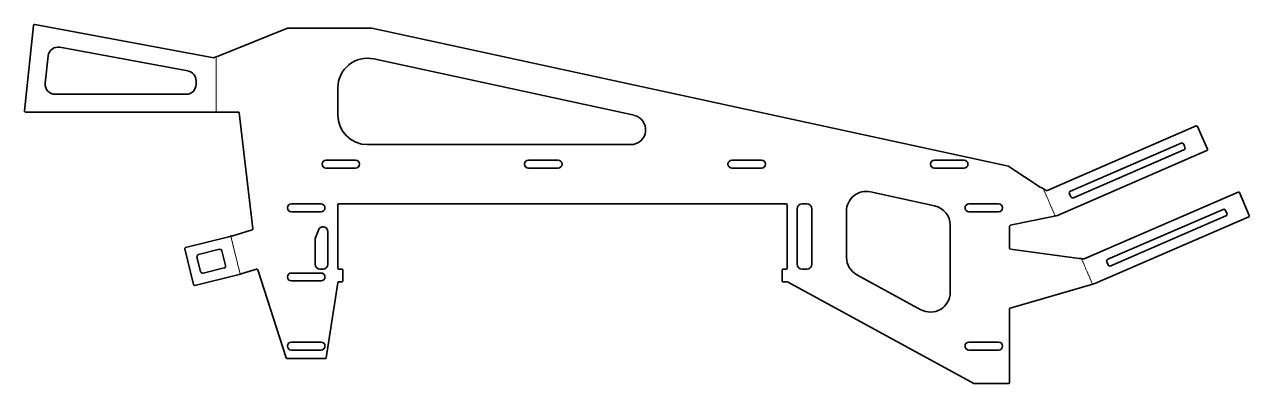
# Model space of a CAD drawing. Header units: inches. Extents: x 0 to 1240, y 0 to 364.
import ezdxf

# ---------------------------------------------------------------- set-up
doc = ezdxf.new("R2010")
doc.units = ezdxf.units.IN
doc.header["$MEASUREMENT"] = 0
doc.linetypes.add('Chain', pattern=[13.68, 9.12, -1.14, 2.28, -1.14])
doc.layers.add('SIMUMAK Bend Centerline (ISO)', color=7, linetype='Chain', lineweight=9)
doc.layers.add('SIMUMAK Visible (ISO)', color=7, linetype='Continuous', lineweight=35)

# ---------------------------------------------------------------- blocks, each defined once
blk = doc.blocks.new('SLP-SMT-02-CENF02_Sheet_2_SLP-SMT-02-CENF02 (Desplegada)')
at = {"layer": 'SIMUMAK Bend Centerline (ISO)', "ltscale": 0.263158}
for p, q in [((-421.5, 163.7), (-421.5, 107.9)), ((428, 2.7), (416.2, 30.1)), ((-406.5, -17.9), (-397.1, -56.2)), ((465.9, -66.5), (454.7, -40.6))]:
    blk.add_line(p, q, dxfattribs=at)
at = {"layer": 'SIMUMAK Visible (ISO)'}
for p, q in [((-615.4, 109), (-606.3, 195.7)), ((-605.1, 196.5), (-423.7, 162.9)), ((-419.2, 164.5), (-349.2, 192.8)), ((-348.8, 192.9), (-264.1, 192.9)), ((-263.9, 192.9), (380.8, 53)), ((-594.4, 137), (-591.4, 164.7)), ((-579.7, 173.5), (-449.9, 149.5)), ((-261.8, 161.7), (1.7, 104.6)), ((-441.7, 139.6), (-441.7, 135.9)), ((-451.7, 125.9), (-584.4, 125.9)), ((-298.2, 104.9), (-298.2, 132.4)), ((-399.1, 107.9), (-614.4, 107.9)), ((-384.3, -10.4), (-398.1, 107)), ((419.4, 28.2), (570.8, 93.8)), ((572.1, 93.3), (582.2, 70.2)), ((-1.5, 74.9), (-268.2, 74.9)), ((443.6, 27.8), (555.5, 76.3)), ((558.2, 75.3), (559.5, 72.3)), ((581.7, 68.8), (430.3, 3.2)), ((558.4, 69.7), (446.5, 21.1)), ((-310.2, 59.1), (-280.2, 59.1)), ((-280.2, 51.1), (-310.2, 51.1)), ((-105.2, 59.1), (-75.2, 59.1)), ((-75.2, 51.1), (-105.2, 51.1)), ((100.8, 59.1), (130.8, 59.1)), ((130.8, 51.1), (100.8, 51.1)), ((305.8, 59.1), (335.8, 59.1)), ((335.8, 51.1), (305.8, 51.1)), ((381.1, 52.9), (412.9, 32)), ((241, 27.1), (306, 13)), ((443.9, 22.2), (442.6, 25.2)), ((457.3, -40.8), (613.3, 26.8)), ((614.6, 26.3), (624.6, 3.1)), ((-345.2, 14.9), (-315.2, 14.9)), ((-298.2, 13.9), (-298.2, -50.1)), ((155.8, 14.9), (-297.2, 14.9)), ((156.8, -50.1), (156.8, 13.9)), ((171.8, 14.9), (176.8, 14.9)), ((340.8, 14.9), (370.8, 14.9)), ((-315.2, 6.9), (-345.2, 6.9)), ((166.8, -46.1), (166.8, 9.9)), ((181.8, 9.9), (181.8, -46.1)), ((216.8, -39.3), (216.8, 7.5)), ((370.8, 6.9), (340.8, 6.9)), ((425.8, 2.2), (382.6, -6.8)), ((624.1, 1.8), (468.1, -65.8)), ((481.4, -41.2), (598, 9.3)), ((600.9, 2.7), (484.3, -47.9)), ((600.6, 8.3), (601.9, 5.3)), ((-404.4, -17.3), (-385, -11.5)), ((-321, -20.3), (-317.9, -11.7)), ((321.8, -6.6), (321.8, -74.7)), ((381.8, -7.8), (381.8, -30.1)), ((-452.4, -29.3), (-408.7, -18.6)), ((-321.3, -46.1), (-321.3, -22)), ((-308.2, -13.4), (-308.2, -46.1)), ((-444.2, -66.9), (-453.1, -30.6)), ((-439.3, -36.4), (-418, -31.1)), ((-415.5, -32.6), (-411.8, -47.6)), ((382.7, -31.1), (452.2, -40.4)), ((-437.1, -53.8), (-440.8, -38.8)), ((481.7, -46.8), (480.4, -43.8)), ((-399.3, -56.9), (-442.9, -67.6)), ((-413.3, -50), (-434.7, -55.3)), ((-380.5, -51.3), (-394.9, -55.6)), ((-379.3, -51.9), (-350.4, -141.1)), ((-345.2, -55.1), (-315.2, -55.1)), ((-313.2, -51.1), (-316.3, -51.1)), ((-297.2, -51.1), (-294.2, -51.1)), ((-293.2, -52.1), (-293.2, -63.1)), ((151.8, -63.1), (151.8, -52.1)), ((152.8, -51.1), (155.8, -51.1)), ((176.8, -51.1), (171.8, -51.1)), ((292.2, -92.3), (227.2, -56.9)), ((-315.2, -63.1), (-345.2, -63.1)), ((-310.1, -140.9), (-298.3, -64.9)), ((-294.2, -64.1), (-297.3, -64.1)), ((156.5, -64.1), (152.8, -64.1)), ((157, -64.2), (345.6, -166.9)), ((463.8, -67.1), (382.5, -90.8)), ((381.8, -91.7), (381.8, -166)), ((-345.2, -125.1), (-315.2, -125.1)), ((-315.2, -133.1), (-345.2, -133.1)), ((340.8, -125.1), (370.8, -125.1)), ((370.8, -133.1), (340.8, -133.1)), ((-349.5, -141.8), (-311.1, -141.8)), ((380.8, -167), (346.1, -167))]:
    blk.add_line(p, q, dxfattribs=at)
at = {"layer": 'SIMUMAK Visible (ISO)', "extrusion": (0, 0, -1)}
for centre, radius, start, end in [((605.3, 195.6), 1, 6, 100.5), ((348.8, 191.9), 1, 67.9757, 90), ((264.1, 191.9), 1, 90, 102.2388), ((614.4, 108.9), 1, 270, 6), ((-571.2, 92.9), 1, 66.5623, 156.5623), ((-581.3, 69.8), 1, 156.5623, 246.5623), ((310.2, 55.1), 4, 270, 90), ((280.2, 55.1), 4, 90, 270), ((105.2, 55.1), 4, 270, 90), ((75.2, 55.1), 4, 90, 270), ((-100.8, 55.1), 4, 270, 90), ((-130.8, 55.1), 4, 90, 270), ((-305.8, 55.1), 4, 270, 90), ((-335.8, 55.1), 4, 90, 270), ((-380.6, 52.1), 1, 102.2388, 123.3407), ((-613.7, 25.9), 1, 66.5623, 156.5623), ((345.2, 10.9), 4, 270, 90), ((315.2, 10.9), 4, 90, 270), ((-340.8, 10.9), 4, 270, 90), ((-370.8, 10.9), 4, 90, 270), ((-623.7, 2.8), 1, 156.5623, 246.5623), ((452.1, -30.3), 1, 346.1487, 76.1487), ((345.2, -59.1), 4, 270, 90), ((315.2, -59.1), 4, 90, 270), ((294.2, -52.1), 1, 90, 180), ((-152.8, -52.1), 1, 0, 90), ((443.2, -66.7), 1, 256.1487, 346.1487), ((294.2, -63.1), 1, 180, 270), ((-152.8, -63.1), 1, 270, 0), ((345.2, -129.1), 4, 270, 90), ((315.2, -129.1), 4, 90, 270), ((-340.8, -129.1), 4, 270, 90), ((-370.8, -129.1), 4, 90, 270), ((349.5, -140.8), 1, 270, 342.0624), ((311.1, -140.8), 1, 188.779, 270), ((-346.1, -166), 1, 270, 298.568), ((-380.8, -166), 1, 180, 270)]:
    blk.add_arc(centre, radius, start, end, dxfattribs=at)
at = {"layer": 'SIMUMAK Visible (ISO)'}
for centre, radius, start, end in [((-581.5, 163.7), 10, 79.5, 174), ((-268.2, 132.4), 30, 77.7612, 180), ((-451.7, 139.6), 10, 0, 79.5), ((-584.4, 135.9), 10, 174, 270), ((-451.7, 135.9), 10, 270, 0), ((-399.1, 106.9), 1, 6.6793, 90), ((-268.2, 104.9), 30, 180, 270), ((-1.5, 89.9), 15, 270, 77.7612), ((556.3, 74.5), 2, 23.4377, 113.4377), ((557.6, 71.5), 2, 293.4377, 23.4377), ((236.8, 7.5), 20, 77.7612, 180), ((444.4, 26), 2, 113.4377, 203.4377), ((-297.2, 13.9), 1, 90, 180), ((155.8, 13.9), 1, 0, 90), ((171.8, 9.9), 5, 90, 180), ((176.8, 9.9), 5, 360, 90), ((301.8, -6.6), 20, 360, 77.7612), ((445.7, 23), 2, 203.4377, 293.4377), ((598.8, 7.5), 2, 23.4377, 113.4377), ((600.1, 4.5), 2, 293.4377, 23.4377), ((-385.3, -10.5), 1, 286.6793, 6.6793), ((-313.2, -13.4), 5, 0, 160), ((382.8, -7.8), 1, 101.7683, 180), ((-316.3, -22), 5, 160, 180), ((-438.8, -38.4), 2, 103.8513, 193.8513), ((-417.5, -33.1), 2, 13.8513, 103.8513), ((382.8, -30.1), 1, 180, 262.4054), ((-413.8, -48.1), 2, 283.8513, 13.8513), ((-316.3, -46.1), 5, 180, 270), ((-313.2, -46.1), 5, 270, 360), ((171.8, -46.1), 5, 180, 270), ((176.8, -46.1), 5, 270, 360), ((236.8, -39.3), 20, 180, 241.432), ((482.2, -43), 2, 113.4377, 203.4377), ((483.5, -46), 2, 203.4377, 293.4377), ((-435.1, -53.3), 2, 193.8513, 283.8513), ((-380.2, -52.2), 1, 17.9376, 106.6793), ((-297.2, -50.1), 1, 180, 270), ((155.8, -50.1), 1, 270, 360), ((-297.3, -65.1), 1, 90, 171.221), ((156.5, -65.1), 1, 61.432, 90), ((301.8, -74.7), 20, 241.432, 0), ((382.8, -91.7), 1, 106.238, 180)]:
    blk.add_arc(centre, radius, start, end, dxfattribs=at)
for points in [[(-423.7, 162.9), (-422.2, 163.5), (-420.7, 164), (-419.2, 164.5)], [(412.9, 32), (415.1, 30.8), (417.3, 29.5), (419.4, 28.2)], [(430.3, 3.2), (428.8, 2.9), (427.3, 2.5), (425.8, 2.2)], [(-408.7, -18.6), (-407.2, -18.1), (-405.8, -17.7), (-404.4, -17.3)], [(452.2, -40.4), (453.9, -40.5), (455.6, -40.6), (457.3, -40.8)], [(-394.9, -55.6), (-396.4, -56), (-397.8, -56.4), (-399.3, -56.9)], [(468.1, -65.8), (466.7, -66.2), (465.2, -66.7), (463.8, -67.1)]]:
    blk.add_open_spline(points, degree=3, dxfattribs=at)

msp = doc.modelspace()

# ---------------------------------------------------------------- block references
msp.add_blockref('SLP-SMT-02-CENF02_Sheet_2_SLP-SMT-02-CENF02 (Desplegada)', (615.4, 167))

doc.saveas('drawing.dxf')
